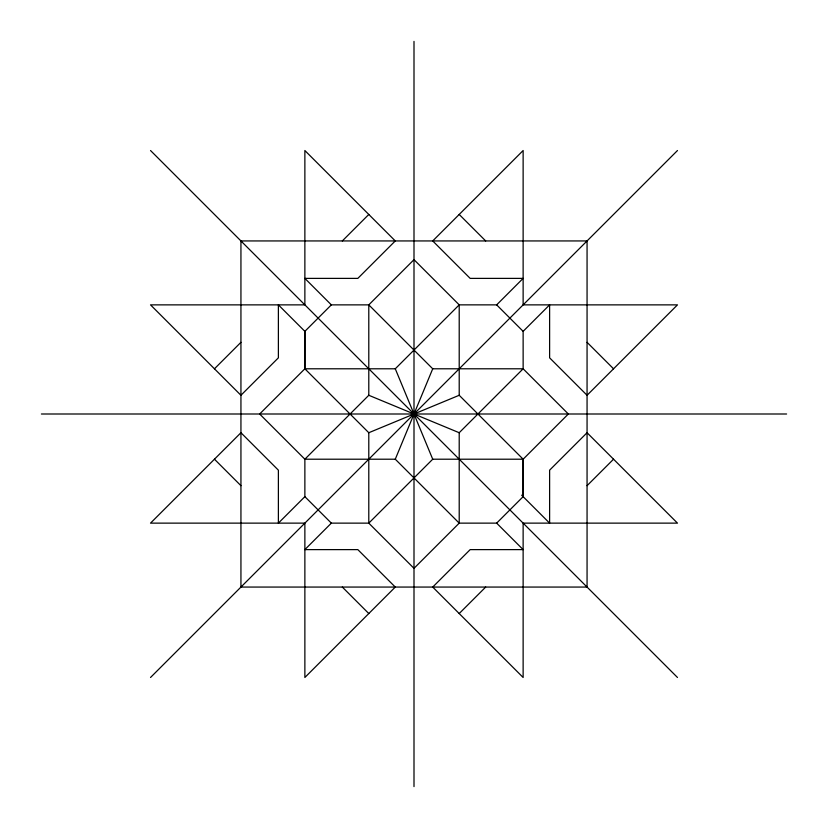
<?xml version="1.0" encoding="UTF-8"?>
<svg xmlns="http://www.w3.org/2000/svg" width="828" height="828" viewBox="0 0 828 828"><rect width="100%" height="100%" fill="white"/><g stroke="black" fill="none" stroke-linecap="round" stroke-linejoin="round"><path stroke-width="1.24" d="M523.13 496.655L523.13 459.209L432.723 459.209L368.791 523.141L368.791 432.723L304.859 368.791L304.87 331.345L331.345 304.87L368.791 304.87L432.723 368.791L523.13 368.791L568.339 414L523.141 459.209L523.13 496.655L496.655 523.13L459.209 523.141L414 568.339L368.791 523.141L331.345 523.13L304.87 496.655L304.87 459.209L368.791 395.277L368.791 304.87L414 259.661L459.209 304.859L496.655 304.87L523.13 331.345L523.141 368.791L459.209 432.723L459.209 523.13L395.277 459.209L304.87 459.209L259.661 414L304.859 368.791L304.87 331.345L278.384 304.87L278.384 357.831L240.938 395.277L150.53 304.87L304.87 304.87L304.87 150.53L395.277 240.938L357.831 278.384L304.87 278.384L331.345 304.87M395.277 459.209L432.723 368.791M214.462 368.791L240.938 342.316M342.316 240.938L368.791 214.462M304.87 368.791L395.277 368.791L459.209 304.859L459.209 395.277L523.141 459.209M304.87 496.655L278.384 523.13L278.384 470.169L240.938 432.723L150.53 523.13L304.87 523.13L304.87 677.47L395.277 587.062L357.831 549.616L304.87 549.616L331.345 523.13M496.655 304.87L523.13 278.384L470.169 278.384L432.723 240.938L523.13 150.53L523.13 304.87L677.47 304.87L587.062 395.277L549.616 357.831L549.616 304.87L523.13 331.345M150.53 677.47L677.47 150.53M459.209 613.538L485.684 587.062M587.062 485.684L613.538 459.209M368.791 432.723L459.209 395.277M41.4 414L786.6 414M368.791 395.277L459.209 432.723M459.209 214.462L485.684 240.938M587.062 342.316L613.538 368.791M521.661 495.185L549.616 523.13L549.616 470.169L587.062 432.723L677.47 523.13L523.13 523.13L523.13 677.47L432.723 587.062L470.169 549.616L523.13 549.616L496.655 523.13M150.53 150.53L677.47 677.47M214.462 459.209L240.938 485.684M342.316 587.062L368.791 613.538M395.277 368.791L432.723 459.209M414 41.4L414 786.6M587.062 240.938L240.938 240.938L240.938 587.062L587.062 587.062L587.062 240.938"/></g></svg>
